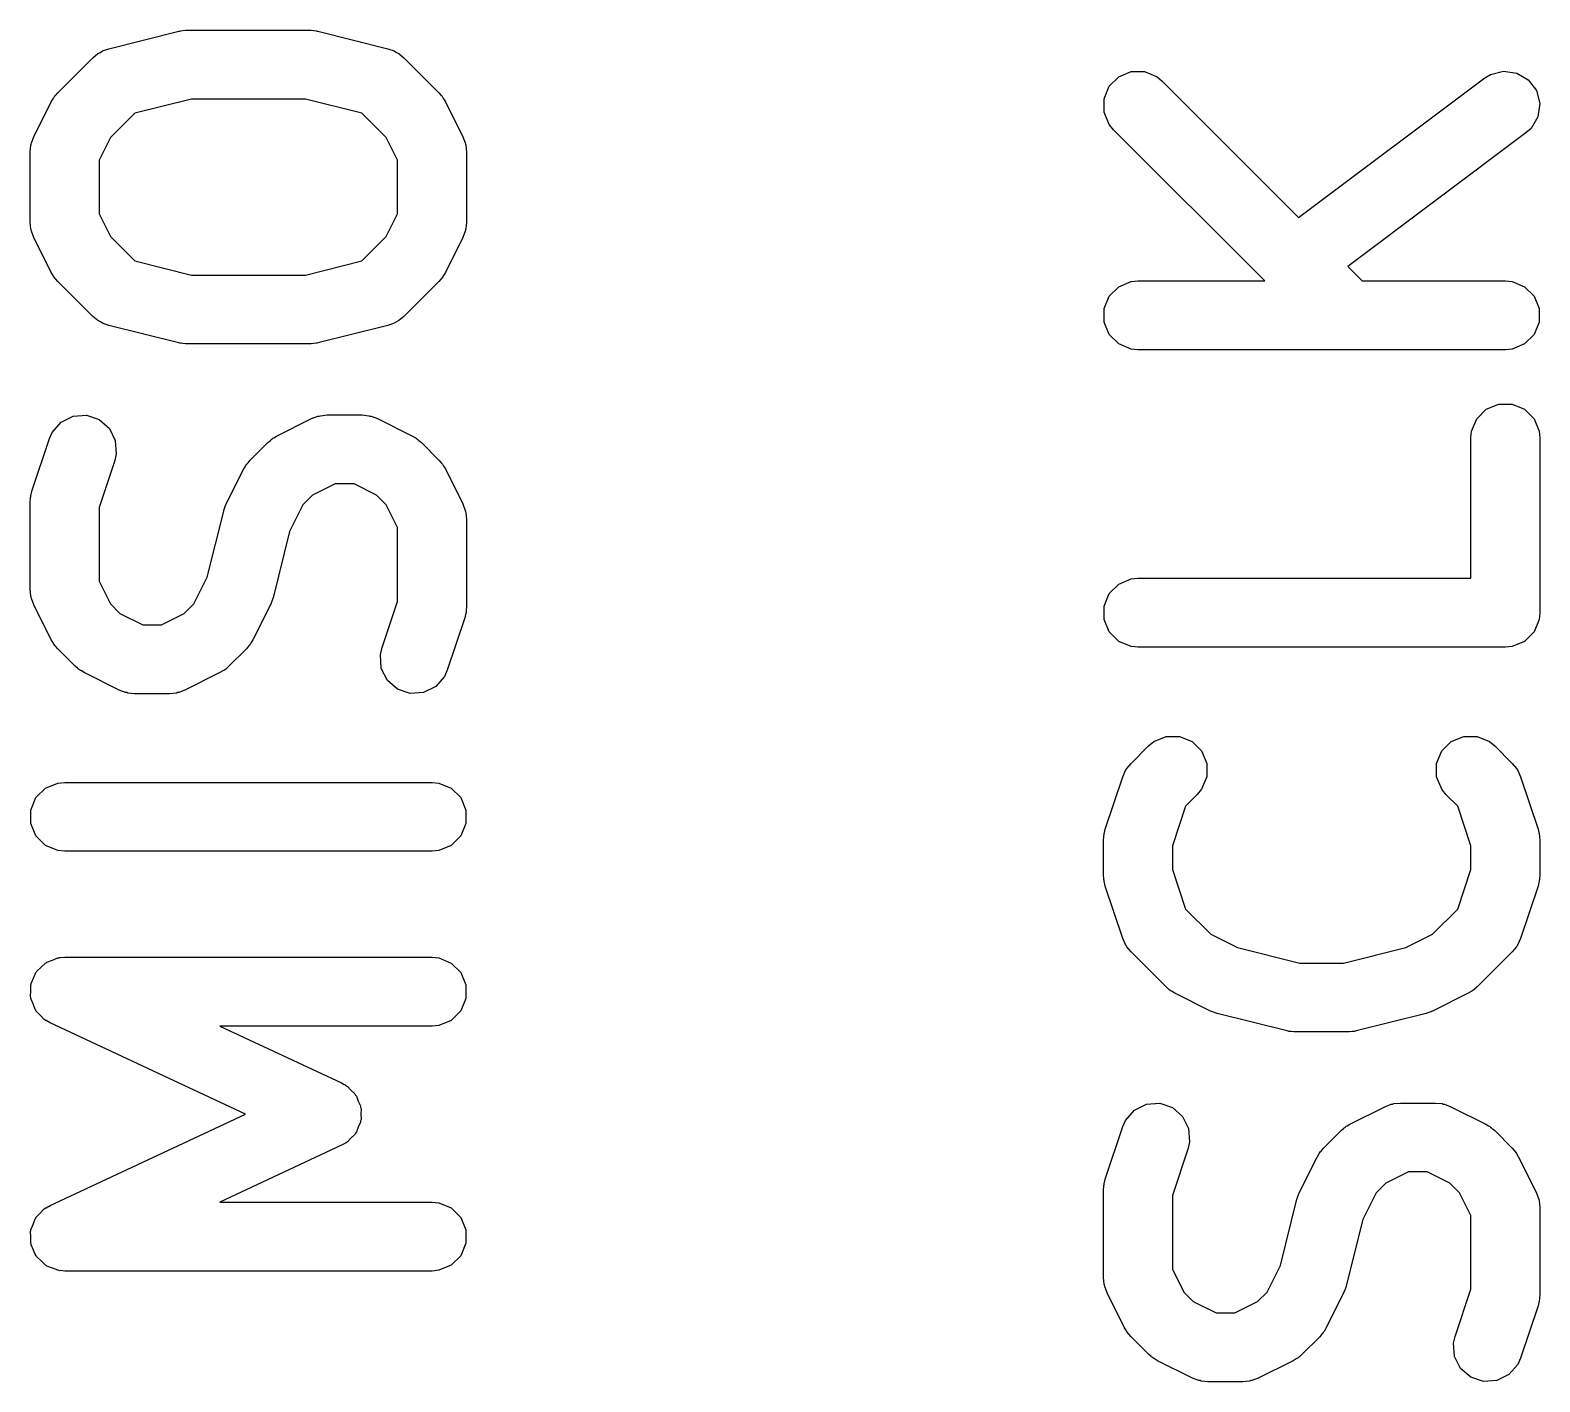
# Model space of a CAD drawing. Header units: inches. Extents: x 0.39 to 2.81, y 0.39 to 2.19.
# Drawn here: x 1.6859 to 1.8153, y 1.8078 to 1.9237 of the extents above; entities that cross this region are included whole.
import ezdxf

# ---------------------------------------------------------------- set-up
doc = ezdxf.new("R2010")
doc.units = ezdxf.units.IN
doc.header["$MEASUREMENT"] = 0
doc.layers.add('BLACK', color=250, linetype='CONTINUOUS')

msp = doc.modelspace()

# ---------------------------------------------------------------- linework, layer by layer
at = {"layer": 'BLACK', "linetype": 'CONTINUOUS'}
for p, q in [((1.69267, 1.92209), (1.69867, 1.92359)), ((1.69867, 1.92359), (1.69877, 1.92361)), ((1.69877, 1.92361), (1.69881, 1.92363)), ((1.69881, 1.92363), (1.69902, 1.92365)), ((1.69902, 1.92365), (1.69924, 1.92368)), ((1.69924, 1.92368), (1.69928, 1.92367)), ((1.69928, 1.92367), (1.69938, 1.92368)), ((1.69938, 1.92368), (1.70988, 1.92368)), ((1.70988, 1.92368), (1.70998, 1.92367)), ((1.70998, 1.92367), (1.71003, 1.92368)), ((1.71003, 1.92368), (1.71024, 1.92365)), ((1.71024, 1.92365), (1.71046, 1.92363)), ((1.71046, 1.92363), (1.7105, 1.92361)), ((1.7105, 1.92361), (1.7106, 1.92359)), ((1.7106, 1.92359), (1.7166, 1.92209)), ((1.6913, 1.92132), (1.69174, 1.92169)), ((1.69174, 1.92169), (1.69195, 1.92177)), ((1.69195, 1.92177), (1.69212, 1.9219)), ((1.69212, 1.9219), (1.69267, 1.92209)), ((1.7166, 1.92209), (1.71714, 1.9219)), ((1.71714, 1.9219), (1.71732, 1.92177)), ((1.71732, 1.92177), (1.71752, 1.92169)), ((1.71752, 1.92169), (1.71797, 1.92132)), ((1.6883, 1.91832), (1.6913, 1.92132)), ((1.71797, 1.92132), (1.72097, 1.91832)), ((1.77843, 1.91887), (1.77925, 1.91968)), ((1.77925, 1.91968), (1.78031, 1.92013)), ((1.78031, 1.92013), (1.78146, 1.92013)), ((1.78146, 1.92013), (1.78253, 1.91968)), ((1.78253, 1.91968), (1.78297, 1.91932)), ((1.78297, 1.91932), (1.79466, 1.90763)), ((1.79466, 1.90763), (1.81061, 1.91959)), ((1.81061, 1.91959), (1.8111, 1.91989)), ((1.8111, 1.91989), (1.81222, 1.92018)), ((1.81222, 1.92018), (1.81336, 1.92001)), ((1.81336, 1.92001), (1.81435, 1.91943)), ((1.81435, 1.91943), (1.81504, 1.91851)), ((1.68774, 1.91755), (1.6879, 1.9178)), ((1.6879, 1.9178), (1.68793, 1.91787)), ((1.68793, 1.91787), (1.688, 1.91795)), ((1.688, 1.91795), (1.68805, 1.91804)), ((1.68805, 1.91804), (1.68811, 1.91809)), ((1.68811, 1.91809), (1.6883, 1.91832)), ((1.69975, 1.91778), (1.69489, 1.91656)), ((1.70952, 1.91778), (1.69975, 1.91778)), ((1.71437, 1.91656), (1.70952, 1.91778)), ((1.72097, 1.91832), (1.72116, 1.91809)), ((1.72116, 1.91809), (1.72121, 1.91804)), ((1.72121, 1.91804), (1.72127, 1.91795)), ((1.72127, 1.91795), (1.72134, 1.91787)), ((1.72134, 1.91787), (1.72137, 1.9178)), ((1.72137, 1.9178), (1.72152, 1.91755)), ((1.77799, 1.91781), (1.77843, 1.91887)), ((1.77799, 1.91665), (1.77799, 1.91781)), ((1.81504, 1.91851), (1.81533, 1.91739)), ((1.68624, 1.91455), (1.68774, 1.91755)), ((1.69489, 1.91656), (1.69281, 1.91448)), ((1.71646, 1.91448), (1.71437, 1.91656)), ((1.72152, 1.91755), (1.72302, 1.91455)), ((1.77843, 1.91559), (1.77799, 1.91665)), ((1.81533, 1.91739), (1.81517, 1.91625)), ((1.7788, 1.91514), (1.77843, 1.91559)), ((1.81458, 1.91526), (1.81415, 1.91487)), ((1.81517, 1.91625), (1.81458, 1.91526)), ((1.68599, 1.91381), (1.68603, 1.91391)), ((1.68603, 1.91391), (1.68604, 1.91401)), ((1.68604, 1.91401), (1.68624, 1.91455)), ((1.69281, 1.91448), (1.69184, 1.91253)), ((1.71743, 1.91253), (1.71646, 1.91448)), ((1.72302, 1.91455), (1.72323, 1.91401)), ((1.72323, 1.91401), (1.72324, 1.91391)), ((1.72324, 1.91391), (1.72328, 1.91381)), ((1.79175, 1.90218), (1.7788, 1.91514)), ((1.81415, 1.91487), (1.79888, 1.90341)), ((1.68593, 1.91323), (1.68599, 1.91381)), ((1.68593, 1.90723), (1.68593, 1.91323)), ((1.72328, 1.91381), (1.72333, 1.91323)), ((1.72333, 1.91323), (1.72333, 1.90723)), ((1.69184, 1.91253), (1.69184, 1.90793)), ((1.71743, 1.90793), (1.71743, 1.91253)), ((1.69184, 1.90793), (1.69281, 1.90598)), ((1.71646, 1.90598), (1.71743, 1.90793)), ((1.68599, 1.90666), (1.68593, 1.90723)), ((1.68603, 1.90656), (1.68599, 1.90666)), ((1.68604, 1.90645), (1.68603, 1.90656)), ((1.68624, 1.90591), (1.68604, 1.90645)), ((1.72323, 1.90645), (1.72302, 1.90591)), ((1.72324, 1.90656), (1.72323, 1.90645)), ((1.72328, 1.90666), (1.72324, 1.90656)), ((1.72333, 1.90723), (1.72328, 1.90666)), ((1.68774, 1.90291), (1.68624, 1.90591)), ((1.69281, 1.90598), (1.69489, 1.9039)), ((1.71437, 1.9039), (1.71646, 1.90598)), ((1.72302, 1.90591), (1.72152, 1.90291)), ((1.69489, 1.9039), (1.69975, 1.90269)), ((1.70952, 1.90269), (1.71437, 1.9039)), ((1.6879, 1.90266), (1.68774, 1.90291)), ((1.68793, 1.90259), (1.6879, 1.90266)), ((1.688, 1.90251), (1.68793, 1.90259)), ((1.68805, 1.90242), (1.688, 1.90251)), ((1.68811, 1.90237), (1.68805, 1.90242)), ((1.6883, 1.90214), (1.68811, 1.90237)), ((1.69975, 1.90269), (1.70952, 1.90269)), ((1.72116, 1.90237), (1.72097, 1.90214)), ((1.72121, 1.90242), (1.72116, 1.90237)), ((1.72127, 1.90251), (1.72121, 1.90242)), ((1.72134, 1.90259), (1.72127, 1.90251)), ((1.72137, 1.90266), (1.72134, 1.90259)), ((1.72152, 1.90291), (1.72137, 1.90266)), ((1.79888, 1.90341), (1.80011, 1.90218)), ((1.6913, 1.89914), (1.6883, 1.90214)), ((1.72097, 1.90214), (1.71797, 1.89914)), ((1.77843, 1.90087), (1.77925, 1.90169)), ((1.77925, 1.90169), (1.78031, 1.90213)), ((1.78031, 1.90213), (1.78089, 1.90218)), ((1.78089, 1.90218), (1.79175, 1.90218)), ((1.80011, 1.90218), (1.81238, 1.90218)), ((1.81238, 1.90218), (1.81296, 1.90213)), ((1.81296, 1.90213), (1.81402, 1.90169)), ((1.81402, 1.90169), (1.81484, 1.90087)), ((1.77799, 1.89981), (1.77843, 1.90087)), ((1.77799, 1.89866), (1.77799, 1.89981)), ((1.81484, 1.90087), (1.81528, 1.89981)), ((1.81528, 1.89981), (1.81528, 1.89866)), ((1.69174, 1.89878), (1.6913, 1.89914)), ((1.69195, 1.89869), (1.69174, 1.89878)), ((1.69212, 1.89856), (1.69195, 1.89869)), ((1.69267, 1.89837), (1.69212, 1.89856)), ((1.69867, 1.89687), (1.69267, 1.89837)), ((1.7166, 1.89837), (1.7106, 1.89687)), ((1.71714, 1.89856), (1.7166, 1.89837)), ((1.71732, 1.89869), (1.71714, 1.89856)), ((1.71752, 1.89878), (1.71732, 1.89869)), ((1.71797, 1.89914), (1.71752, 1.89878)), ((1.77843, 1.89759), (1.77799, 1.89866)), ((1.81528, 1.89866), (1.81484, 1.89759)), ((1.77925, 1.89678), (1.77843, 1.89759)), ((1.81484, 1.89759), (1.81402, 1.89678)), ((1.69877, 1.89685), (1.69867, 1.89687)), ((1.69881, 1.89684), (1.69877, 1.89685)), ((1.69903, 1.89682), (1.69881, 1.89684)), ((1.69924, 1.89678), (1.69903, 1.89682)), ((1.69928, 1.89679), (1.69924, 1.89678)), ((1.69938, 1.89678), (1.69928, 1.89679)), ((1.70988, 1.89678), (1.69938, 1.89678)), ((1.70998, 1.89679), (1.70988, 1.89678)), ((1.71003, 1.89678), (1.70998, 1.89679)), ((1.71024, 1.89682), (1.71003, 1.89678)), ((1.71046, 1.89684), (1.71024, 1.89682)), ((1.7105, 1.89685), (1.71046, 1.89684)), ((1.7106, 1.89687), (1.7105, 1.89685)), ((1.78031, 1.89634), (1.77925, 1.89678)), ((1.78089, 1.89628), (1.78031, 1.89634)), ((1.81238, 1.89628), (1.78089, 1.89628)), ((1.81296, 1.89634), (1.81238, 1.89628)), ((1.81402, 1.89678), (1.81296, 1.89634)), ((1.68858, 1.89007), (1.68961, 1.89058)), ((1.68961, 1.89058), (1.69075, 1.89066)), ((1.69075, 1.89066), (1.69185, 1.8903)), ((1.71006, 1.89038), (1.7106, 1.89058)), ((1.7106, 1.89058), (1.71071, 1.89059)), ((1.71071, 1.89059), (1.71081, 1.89063)), ((1.71081, 1.89063), (1.71138, 1.89069)), ((1.71138, 1.89069), (1.71438, 1.89069)), ((1.71438, 1.89069), (1.71496, 1.89063)), ((1.71496, 1.89063), (1.71506, 1.89059)), ((1.71506, 1.89059), (1.71516, 1.89058)), ((1.71516, 1.89058), (1.7157, 1.89038)), ((1.80993, 1.89037), (1.81074, 1.89119)), ((1.81074, 1.89119), (1.81181, 1.89163)), ((1.81181, 1.89163), (1.81296, 1.89163)), ((1.81296, 1.89163), (1.81402, 1.89119)), ((1.81402, 1.89119), (1.81484, 1.89037)), ((1.68782, 1.8892), (1.68858, 1.89007)), ((1.69185, 1.8903), (1.69272, 1.88954)), ((1.69272, 1.88954), (1.69323, 1.88851)), ((1.70706, 1.88888), (1.71006, 1.89038)), ((1.7157, 1.89038), (1.7187, 1.88888)), ((1.80943, 1.88873), (1.80949, 1.88931)), ((1.80949, 1.88931), (1.80993, 1.89037)), ((1.81484, 1.89037), (1.81528, 1.88931)), ((1.81528, 1.88931), (1.81533, 1.88873)), ((1.68608, 1.88417), (1.68758, 1.88867)), ((1.68758, 1.88867), (1.68782, 1.8892)), ((1.69323, 1.88851), (1.69331, 1.88736)), ((1.7048, 1.88682), (1.7063, 1.88832)), ((1.7063, 1.88832), (1.70652, 1.88851)), ((1.70652, 1.88851), (1.70657, 1.88857)), ((1.70657, 1.88857), (1.70666, 1.88862)), ((1.70666, 1.88862), (1.70674, 1.88869)), ((1.70674, 1.88869), (1.70681, 1.88872)), ((1.70681, 1.88872), (1.70706, 1.88888)), ((1.7187, 1.88888), (1.71895, 1.88872)), ((1.71895, 1.88872), (1.71902, 1.88869)), ((1.71902, 1.88869), (1.7191, 1.88862)), ((1.7191, 1.88862), (1.71919, 1.88857)), ((1.71919, 1.88857), (1.71924, 1.88851)), ((1.71924, 1.88851), (1.71947, 1.88832)), ((1.71947, 1.88832), (1.72097, 1.88682)), ((1.80943, 1.87669), (1.80943, 1.88873)), ((1.81533, 1.88873), (1.81533, 1.87373)), ((1.69319, 1.8868), (1.69184, 1.88276)), ((1.69331, 1.88736), (1.69319, 1.8868)), ((1.70461, 1.8866), (1.7048, 1.88682)), ((1.72097, 1.88682), (1.72116, 1.8866)), ((1.70274, 1.88306), (1.70424, 1.88606)), ((1.70424, 1.88606), (1.7044, 1.8863)), ((1.7044, 1.8863), (1.70443, 1.88637)), ((1.70443, 1.88637), (1.70449, 1.88646)), ((1.70449, 1.88646), (1.70455, 1.88654)), ((1.70455, 1.88654), (1.70461, 1.8866)), ((1.72116, 1.8866), (1.72121, 1.88654)), ((1.72121, 1.88654), (1.72127, 1.88646)), ((1.72127, 1.88646), (1.72134, 1.88637)), ((1.72134, 1.88637), (1.72137, 1.8863)), ((1.72137, 1.8863), (1.72152, 1.88606)), ((1.72152, 1.88606), (1.72302, 1.88306)), ((1.68602, 1.88388), (1.68608, 1.88417)), ((1.71208, 1.88478), (1.71013, 1.88381)), ((1.71369, 1.88478), (1.71208, 1.88478)), ((1.71563, 1.88381), (1.71369, 1.88478)), ((1.68593, 1.88323), (1.68596, 1.88353)), ((1.68593, 1.87574), (1.68593, 1.88323)), ((1.68596, 1.8836), (1.68598, 1.88371)), ((1.68596, 1.88353), (1.68596, 1.8836)), ((1.68598, 1.88371), (1.68599, 1.88381)), ((1.68599, 1.88381), (1.68602, 1.88388)), ((1.70263, 1.88275), (1.70271, 1.883)), ((1.70271, 1.883), (1.70273, 1.88301)), ((1.70273, 1.88301), (1.70274, 1.88306)), ((1.70931, 1.88299), (1.70817, 1.8807)), ((1.71013, 1.88381), (1.70931, 1.88299)), ((1.71646, 1.88299), (1.71563, 1.88381)), ((1.71743, 1.88104), (1.71646, 1.88299)), ((1.72302, 1.88306), (1.72323, 1.88251)), ((1.69184, 1.88276), (1.69184, 1.87643)), ((1.7011, 1.87677), (1.70252, 1.88245)), ((1.70252, 1.88245), (1.70253, 1.88249)), ((1.70253, 1.88249), (1.70254, 1.88251)), ((1.70254, 1.88251), (1.70263, 1.88275)), ((1.72323, 1.88251), (1.72324, 1.88241)), ((1.72324, 1.88241), (1.72328, 1.88231)), ((1.72328, 1.88231), (1.72333, 1.88173)), ((1.72333, 1.88173), (1.72333, 1.87424)), ((1.70817, 1.8807), (1.70675, 1.87502)), ((1.71743, 1.87471), (1.71743, 1.88104)), ((1.69184, 1.87643), (1.69281, 1.87449)), ((1.69996, 1.87449), (1.7011, 1.87677)), ((1.77925, 1.87619), (1.78031, 1.87663)), ((1.78031, 1.87663), (1.78089, 1.87669)), ((1.78089, 1.87669), (1.80943, 1.87669)), ((1.68599, 1.87516), (1.68593, 1.87574)), ((1.68603, 1.87506), (1.68599, 1.87516)), ((1.68604, 1.87496), (1.68603, 1.87506)), ((1.77799, 1.87431), (1.77843, 1.87538)), ((1.77843, 1.87538), (1.77925, 1.87619)), ((1.68624, 1.87442), (1.68604, 1.87496)), ((1.68774, 1.87142), (1.68624, 1.87442)), ((1.69281, 1.87449), (1.69363, 1.87366)), ((1.69914, 1.87366), (1.69996, 1.87449)), ((1.70652, 1.87442), (1.70502, 1.87142)), ((1.70654, 1.87446), (1.70652, 1.87442)), ((1.70655, 1.87447), (1.70654, 1.87446)), ((1.70664, 1.87472), (1.70655, 1.87447)), ((1.70673, 1.87496), (1.70664, 1.87472)), ((1.70675, 1.87502), (1.70673, 1.87498)), ((1.70673, 1.87498), (1.70673, 1.87496)), ((1.71608, 1.87067), (1.71743, 1.87471)), ((1.72329, 1.87376), (1.72328, 1.87366)), ((1.72331, 1.87387), (1.72329, 1.87376)), ((1.72333, 1.87424), (1.72331, 1.87394)), ((1.72331, 1.87394), (1.72331, 1.87387)), ((1.77799, 1.87316), (1.77799, 1.87431)), ((1.81533, 1.87373), (1.81528, 1.87316)), ((1.69363, 1.87366), (1.69558, 1.87269)), ((1.69558, 1.87269), (1.69719, 1.87269)), ((1.69719, 1.87269), (1.69914, 1.87366)), ((1.72318, 1.8733), (1.72168, 1.8688)), ((1.72325, 1.87359), (1.72318, 1.8733)), ((1.72328, 1.87366), (1.72325, 1.87359)), ((1.77843, 1.87209), (1.77799, 1.87316)), ((1.81528, 1.87316), (1.81484, 1.87209)), ((1.6879, 1.87117), (1.68774, 1.87142)), ((1.68793, 1.8711), (1.6879, 1.87117)), ((1.70487, 1.87117), (1.70484, 1.8711)), ((1.70502, 1.87142), (1.70487, 1.87117)), ((1.77925, 1.87128), (1.77843, 1.87209)), ((1.78031, 1.87084), (1.77925, 1.87128)), ((1.81402, 1.87128), (1.81296, 1.87084)), ((1.81484, 1.87209), (1.81402, 1.87128)), ((1.688, 1.87101), (1.68793, 1.8711)), ((1.68805, 1.87093), (1.688, 1.87101)), ((1.68811, 1.87087), (1.68805, 1.87093)), ((1.6883, 1.87065), (1.68811, 1.87087)), ((1.6898, 1.86915), (1.6883, 1.87065)), ((1.70447, 1.87065), (1.70297, 1.86915)), ((1.70466, 1.87087), (1.70447, 1.87065)), ((1.70472, 1.87093), (1.70466, 1.87087)), ((1.70477, 1.87101), (1.70472, 1.87093)), ((1.70484, 1.8711), (1.70477, 1.87101)), ((1.71595, 1.87011), (1.71608, 1.87067)), ((1.71603, 1.86896), (1.71595, 1.87011)), ((1.78089, 1.87078), (1.78031, 1.87084)), ((1.81238, 1.87078), (1.78089, 1.87078)), ((1.81296, 1.87084), (1.81238, 1.87078)), ((1.69002, 1.86896), (1.6898, 1.86915)), ((1.69007, 1.8689), (1.69002, 1.86896)), ((1.69016, 1.86885), (1.69007, 1.8689)), ((1.69024, 1.86878), (1.69016, 1.86885)), ((1.69032, 1.86875), (1.69024, 1.86878)), ((1.69056, 1.8686), (1.69032, 1.86875)), ((1.69356, 1.8671), (1.69056, 1.8686)), ((1.7022, 1.8686), (1.6992, 1.8671)), ((1.70245, 1.86875), (1.7022, 1.8686)), ((1.70252, 1.86878), (1.70245, 1.86875)), ((1.70261, 1.86885), (1.70252, 1.86878)), ((1.70269, 1.8689), (1.70261, 1.86885)), ((1.70275, 1.86896), (1.70269, 1.8689)), ((1.70297, 1.86915), (1.70275, 1.86896)), ((1.71655, 1.86793), (1.71603, 1.86896)), ((1.72168, 1.8688), (1.72145, 1.86827)), ((1.71742, 1.86717), (1.71655, 1.86793)), ((1.72069, 1.8674), (1.71966, 1.86689)), ((1.72145, 1.86827), (1.72069, 1.8674)), ((1.6941, 1.86689), (1.69356, 1.8671)), ((1.69421, 1.86688), (1.6941, 1.86689)), ((1.69431, 1.86684), (1.69421, 1.86688)), ((1.69488, 1.86678), (1.69431, 1.86684)), ((1.69788, 1.86678), (1.69488, 1.86678)), ((1.69846, 1.86684), (1.69788, 1.86678)), ((1.69856, 1.86688), (1.69846, 1.86684)), ((1.69866, 1.86689), (1.69856, 1.86688)), ((1.6992, 1.8671), (1.69866, 1.86689)), ((1.71851, 1.86681), (1.71742, 1.86717)), ((1.71966, 1.86689), (1.71851, 1.86681)), ((1.7803, 1.86082), (1.7818, 1.86232)), ((1.7818, 1.86232), (1.78224, 1.86269)), ((1.78224, 1.86269), (1.78331, 1.86313)), ((1.78331, 1.86313), (1.78446, 1.86313)), ((1.78446, 1.86313), (1.78553, 1.86269)), ((1.78553, 1.86269), (1.78634, 1.86188)), ((1.80693, 1.86188), (1.80774, 1.86269)), ((1.80774, 1.86269), (1.80881, 1.86313)), ((1.80881, 1.86313), (1.80996, 1.86313)), ((1.80996, 1.86313), (1.81102, 1.86269)), ((1.81102, 1.86269), (1.81147, 1.86232)), ((1.81147, 1.86232), (1.81297, 1.86082)), ((1.77993, 1.86038), (1.7803, 1.86082)), ((1.78634, 1.86188), (1.78678, 1.86081)), ((1.78678, 1.86081), (1.78678, 1.85966)), ((1.80649, 1.86081), (1.80693, 1.86188)), ((1.80649, 1.85966), (1.80649, 1.86081)), ((1.81297, 1.86082), (1.81334, 1.86038)), ((1.77808, 1.85517), (1.77958, 1.85967)), ((1.77958, 1.85967), (1.77982, 1.8602)), ((1.77982, 1.8602), (1.77989, 1.86028)), ((1.77989, 1.86028), (1.77993, 1.86038)), ((1.78678, 1.85966), (1.78634, 1.8586)), ((1.80693, 1.8586), (1.80649, 1.85966)), ((1.81334, 1.86038), (1.81338, 1.86028)), ((1.81338, 1.86028), (1.81345, 1.8602)), ((1.81345, 1.8602), (1.81368, 1.85967)), ((1.81368, 1.85967), (1.81518, 1.85517)), ((1.68643, 1.85788), (1.68725, 1.85869)), ((1.68725, 1.85869), (1.68831, 1.85913)), ((1.68831, 1.85913), (1.68889, 1.85919)), ((1.68889, 1.85919), (1.72038, 1.85919)), ((1.72038, 1.85919), (1.72096, 1.85913)), ((1.72096, 1.85913), (1.72202, 1.85869)), ((1.72202, 1.85869), (1.72284, 1.85788)), ((1.78634, 1.8586), (1.78597, 1.85815)), ((1.80729, 1.85815), (1.80693, 1.8586)), ((1.68599, 1.85681), (1.68643, 1.85788)), ((1.72284, 1.85788), (1.72328, 1.85681)), ((1.78497, 1.85714), (1.78384, 1.85376)), ((1.78597, 1.85815), (1.78497, 1.85714)), ((1.8083, 1.85714), (1.80729, 1.85815)), ((1.80943, 1.85376), (1.8083, 1.85714)), ((1.68599, 1.85566), (1.68599, 1.85681)), ((1.68643, 1.8546), (1.68599, 1.85566)), ((1.72328, 1.85566), (1.72284, 1.8546)), ((1.72328, 1.85681), (1.72328, 1.85566)), ((1.68725, 1.85378), (1.68643, 1.8546)), ((1.72284, 1.8546), (1.72202, 1.85378)), ((1.77793, 1.85424), (1.77796, 1.85453)), ((1.77796, 1.85461), (1.77798, 1.85471)), ((1.77796, 1.85453), (1.77796, 1.85461)), ((1.77798, 1.85471), (1.77799, 1.85481)), ((1.77799, 1.85481), (1.77802, 1.85489)), ((1.77802, 1.85489), (1.77808, 1.85517)), ((1.81518, 1.85517), (1.81525, 1.85489)), ((1.81525, 1.85489), (1.81528, 1.85481)), ((1.81528, 1.85481), (1.81529, 1.85471)), ((1.81529, 1.85471), (1.81531, 1.85461)), ((1.81531, 1.85461), (1.81531, 1.85453)), ((1.81531, 1.85453), (1.81533, 1.85424)), ((1.68831, 1.85334), (1.68725, 1.85378)), ((1.68889, 1.85329), (1.68831, 1.85334)), ((1.72038, 1.85329), (1.68889, 1.85329)), ((1.72096, 1.85334), (1.72038, 1.85329)), ((1.72202, 1.85378), (1.72096, 1.85334)), ((1.77793, 1.85124), (1.77793, 1.85424)), ((1.78384, 1.85376), (1.78384, 1.85172)), ((1.80943, 1.85172), (1.80943, 1.85376)), ((1.81533, 1.85424), (1.81533, 1.85124)), ((1.77796, 1.85095), (1.77793, 1.85124)), ((1.77796, 1.85087), (1.77796, 1.85095)), ((1.77798, 1.85077), (1.77796, 1.85087)), ((1.77799, 1.85066), (1.77798, 1.85077)), ((1.77802, 1.85059), (1.77799, 1.85066)), ((1.77808, 1.8503), (1.77802, 1.85059)), ((1.78384, 1.85172), (1.78497, 1.84833)), ((1.8083, 1.84833), (1.80943, 1.85172)), ((1.81525, 1.85059), (1.81518, 1.8503)), ((1.81528, 1.85066), (1.81525, 1.85059)), ((1.81529, 1.85077), (1.81528, 1.85066)), ((1.81531, 1.85087), (1.81529, 1.85077)), ((1.81533, 1.85124), (1.81531, 1.85095)), ((1.81531, 1.85095), (1.81531, 1.85087)), ((1.77958, 1.8458), (1.77808, 1.8503)), ((1.81518, 1.8503), (1.81368, 1.8458)), ((1.78497, 1.84833), (1.78713, 1.84617)), ((1.80613, 1.84617), (1.8083, 1.84833)), ((1.77982, 1.84528), (1.77958, 1.8458)), ((1.77989, 1.8452), (1.77982, 1.84528)), ((1.78713, 1.84617), (1.78942, 1.84502)), ((1.80385, 1.84502), (1.80613, 1.84617)), ((1.81345, 1.84528), (1.81338, 1.8452)), ((1.81368, 1.8458), (1.81345, 1.84528)), ((1.68784, 1.84394), (1.68831, 1.84414)), ((1.68831, 1.84414), (1.6884, 1.84414)), ((1.6884, 1.84414), (1.68844, 1.84416)), ((1.68844, 1.84416), (1.68851, 1.84416)), ((1.68851, 1.84416), (1.68889, 1.84419)), ((1.68889, 1.84419), (1.72038, 1.84419)), ((1.72038, 1.84419), (1.72096, 1.84414)), ((1.72096, 1.84414), (1.72202, 1.8437)), ((1.77993, 1.8451), (1.77989, 1.8452)), ((1.7803, 1.84465), (1.77993, 1.8451)), ((1.7833, 1.84165), (1.7803, 1.84465)), ((1.78942, 1.84502), (1.79475, 1.84369)), ((1.79852, 1.84369), (1.80385, 1.84502)), ((1.81297, 1.84465), (1.80997, 1.84165)), ((1.81334, 1.8451), (1.81297, 1.84465)), ((1.81338, 1.8452), (1.81334, 1.8451)), ((1.68623, 1.84241), (1.68643, 1.84288)), ((1.68643, 1.84288), (1.68648, 1.84293)), ((1.68648, 1.84293), (1.6865, 1.84299)), ((1.6865, 1.84299), (1.68688, 1.84333)), ((1.68688, 1.84333), (1.68725, 1.8437)), ((1.68725, 1.8437), (1.68731, 1.84372)), ((1.68731, 1.84372), (1.68735, 1.84376)), ((1.68735, 1.84376), (1.68784, 1.84394)), ((1.72202, 1.8437), (1.72284, 1.84288)), ((1.72284, 1.84288), (1.72328, 1.84182)), ((1.79475, 1.84369), (1.79852, 1.84369)), ((1.68599, 1.84182), (1.68601, 1.84188)), ((1.68599, 1.8413), (1.68599, 1.84182)), ((1.68601, 1.84188), (1.68602, 1.84194)), ((1.68602, 1.84194), (1.68623, 1.84241)), ((1.72328, 1.84182), (1.72328, 1.84066)), ((1.78352, 1.84146), (1.7833, 1.84165)), ((1.78357, 1.84141), (1.78352, 1.84146)), ((1.78366, 1.84135), (1.78357, 1.84141)), ((1.80969, 1.84141), (1.8096, 1.84135)), ((1.80974, 1.84146), (1.80969, 1.84141)), ((1.80997, 1.84165), (1.80974, 1.84146)), ((1.68597, 1.84079), (1.68599, 1.8413)), ((1.68599, 1.84073), (1.68597, 1.84079)), ((1.68599, 1.84066), (1.68599, 1.84073)), ((1.68619, 1.84019), (1.68599, 1.84066)), ((1.68636, 1.83971), (1.68619, 1.84019)), ((1.72328, 1.84066), (1.72284, 1.8396)), ((1.78374, 1.84128), (1.78366, 1.84135)), ((1.78382, 1.84125), (1.78374, 1.84128)), ((1.78406, 1.8411), (1.78382, 1.84125)), ((1.78706, 1.8396), (1.78406, 1.8411)), ((1.8092, 1.8411), (1.8062, 1.8396)), ((1.80945, 1.84125), (1.8092, 1.8411)), ((1.80952, 1.84128), (1.80945, 1.84125)), ((1.8096, 1.84135), (1.80952, 1.84128)), ((1.68641, 1.83966), (1.68636, 1.83971)), ((1.68643, 1.8396), (1.68641, 1.83966)), ((1.68679, 1.83924), (1.68643, 1.8396)), ((1.68714, 1.83886), (1.68679, 1.83924)), ((1.68722, 1.83881), (1.68714, 1.83886)), ((1.68725, 1.83878), (1.68722, 1.83881)), ((1.72284, 1.8396), (1.72202, 1.83878)), ((1.78711, 1.83958), (1.78706, 1.8396)), ((1.78712, 1.83957), (1.78711, 1.83958)), ((1.78737, 1.83948), (1.78712, 1.83957)), ((1.7876, 1.83939), (1.78737, 1.83948)), ((1.78763, 1.83939), (1.7876, 1.83939)), ((1.78767, 1.83937), (1.78763, 1.83939)), ((1.79367, 1.83787), (1.78767, 1.83937)), ((1.8056, 1.83937), (1.7996, 1.83787)), ((1.80564, 1.83939), (1.8056, 1.83937)), ((1.80566, 1.83939), (1.80564, 1.83939)), ((1.8059, 1.83948), (1.80566, 1.83939)), ((1.80614, 1.83957), (1.8059, 1.83948)), ((1.80616, 1.83958), (1.80614, 1.83957)), ((1.8062, 1.8396), (1.80616, 1.83958)), ((1.68731, 1.83876), (1.68725, 1.83878)), ((1.68764, 1.83856), (1.68731, 1.83876)), ((1.7044, 1.83074), (1.68764, 1.83856)), ((1.72038, 1.83829), (1.7022, 1.83829)), ((1.7022, 1.83829), (1.71263, 1.83342)), ((1.72096, 1.83834), (1.72038, 1.83829)), ((1.72202, 1.83878), (1.72096, 1.83834)), ((1.79377, 1.83786), (1.79367, 1.83787)), ((1.79381, 1.83784), (1.79377, 1.83786)), ((1.79402, 1.83782), (1.79381, 1.83784)), ((1.79424, 1.83779), (1.79402, 1.83782)), ((1.79428, 1.8378), (1.79424, 1.83779)), ((1.79438, 1.83779), (1.79428, 1.8378)), ((1.79888, 1.83779), (1.79438, 1.83779)), ((1.79898, 1.8378), (1.79888, 1.83779)), ((1.79903, 1.83779), (1.79898, 1.8378)), ((1.79924, 1.83782), (1.79903, 1.83779)), ((1.79946, 1.83784), (1.79924, 1.83782)), ((1.7995, 1.83786), (1.79946, 1.83784)), ((1.7996, 1.83787), (1.7995, 1.83786)), ((1.71263, 1.83342), (1.71284, 1.83329)), ((1.71284, 1.83329), (1.71291, 1.83327)), ((1.71291, 1.83327), (1.71296, 1.83322)), ((1.71296, 1.83322), (1.71313, 1.83312)), ((1.71313, 1.83312), (1.71343, 1.83279)), ((1.71343, 1.83279), (1.71376, 1.83249)), ((1.71376, 1.83249), (1.71382, 1.83237)), ((1.71382, 1.83237), (1.71391, 1.83227)), ((1.71391, 1.83227), (1.71406, 1.83185)), ((1.71406, 1.83185), (1.71425, 1.83144)), ((1.71425, 1.83144), (1.71426, 1.83131)), ((1.71426, 1.83131), (1.7143, 1.83119)), ((1.7143, 1.83119), (1.71428, 1.83074)), ((1.77982, 1.8302), (1.78058, 1.83107)), ((1.78058, 1.83107), (1.78161, 1.83159)), ((1.78161, 1.83159), (1.78275, 1.83167)), ((1.78275, 1.83167), (1.78385, 1.83131)), ((1.78385, 1.83131), (1.78472, 1.83055)), ((1.79906, 1.82988), (1.80206, 1.83138)), ((1.80206, 1.83138), (1.8026, 1.83159)), ((1.8026, 1.83159), (1.80271, 1.8316)), ((1.80271, 1.8316), (1.80281, 1.83164)), ((1.80281, 1.83164), (1.80338, 1.83169)), ((1.80338, 1.83169), (1.80638, 1.83169)), ((1.80638, 1.83169), (1.80696, 1.83164)), ((1.80696, 1.83164), (1.80706, 1.8316)), ((1.80706, 1.8316), (1.80716, 1.83159)), ((1.80716, 1.83159), (1.8077, 1.83138)), ((1.8077, 1.83138), (1.8107, 1.82988)), ((1.68764, 1.82292), (1.7044, 1.83074)), ((1.71425, 1.83004), (1.71406, 1.82963)), ((1.71426, 1.83017), (1.71425, 1.83004)), ((1.7143, 1.83029), (1.71426, 1.83017)), ((1.71428, 1.83074), (1.7143, 1.83029)), ((1.77958, 1.82967), (1.77982, 1.8302)), ((1.78472, 1.83055), (1.78523, 1.82952)), ((1.79881, 1.82973), (1.79906, 1.82988)), ((1.8107, 1.82988), (1.81095, 1.82973)), ((1.71343, 1.82869), (1.71313, 1.82836)), ((1.71376, 1.82899), (1.71343, 1.82869)), ((1.71382, 1.82911), (1.71376, 1.82899)), ((1.71391, 1.82921), (1.71382, 1.82911)), ((1.71406, 1.82963), (1.71391, 1.82921)), ((1.77808, 1.82517), (1.77958, 1.82967)), ((1.78523, 1.82952), (1.78531, 1.82837)), ((1.7968, 1.82783), (1.7983, 1.82933)), ((1.7983, 1.82933), (1.79852, 1.82951)), ((1.79852, 1.82951), (1.79857, 1.82957)), ((1.79857, 1.82957), (1.79866, 1.82963)), ((1.79866, 1.82963), (1.79874, 1.8297)), ((1.79874, 1.8297), (1.79881, 1.82973)), ((1.81095, 1.82973), (1.81102, 1.8297)), ((1.81102, 1.8297), (1.8111, 1.82963)), ((1.8111, 1.82963), (1.81119, 1.82957)), ((1.81119, 1.82957), (1.81124, 1.82951)), ((1.81124, 1.82951), (1.81147, 1.82933)), ((1.81147, 1.82933), (1.81297, 1.82783)), ((1.71263, 1.82807), (1.7022, 1.8232)), ((1.71284, 1.82819), (1.71263, 1.82807)), ((1.71291, 1.82822), (1.71284, 1.82819)), ((1.71296, 1.82826), (1.71291, 1.82822)), ((1.71313, 1.82836), (1.71296, 1.82826)), ((1.78519, 1.82781), (1.78384, 1.82376)), ((1.78531, 1.82837), (1.78519, 1.82781)), ((1.79624, 1.82706), (1.7964, 1.82731)), ((1.7964, 1.82731), (1.79643, 1.82738)), ((1.79643, 1.82738), (1.79649, 1.82746)), ((1.79649, 1.82746), (1.79655, 1.82755)), ((1.79655, 1.82755), (1.79661, 1.8276)), ((1.79661, 1.8276), (1.7968, 1.82783)), ((1.81297, 1.82783), (1.81316, 1.8276)), ((1.81316, 1.8276), (1.81321, 1.82755)), ((1.81321, 1.82755), (1.81327, 1.82746)), ((1.81327, 1.82746), (1.81334, 1.82738)), ((1.81334, 1.82738), (1.81337, 1.82731)), ((1.81337, 1.82731), (1.81352, 1.82706)), ((1.79474, 1.82406), (1.79624, 1.82706)), ((1.81352, 1.82706), (1.81502, 1.82406)), ((1.77796, 1.82461), (1.77798, 1.82471)), ((1.77796, 1.82453), (1.77796, 1.82461)), ((1.77798, 1.82471), (1.77799, 1.82482)), ((1.77799, 1.82482), (1.77802, 1.82489)), ((1.77802, 1.82489), (1.77808, 1.82517)), ((1.80213, 1.82481), (1.80131, 1.82399)), ((1.80408, 1.82579), (1.80213, 1.82481)), ((1.80569, 1.82579), (1.80408, 1.82579)), ((1.80763, 1.82481), (1.80569, 1.82579)), ((1.80846, 1.82399), (1.80763, 1.82481)), ((1.77793, 1.82424), (1.77796, 1.82453)), ((1.77793, 1.81674), (1.77793, 1.82424)), ((1.78384, 1.82376), (1.78384, 1.81744)), ((1.7931, 1.81777), (1.79452, 1.82346)), ((1.79452, 1.82346), (1.79453, 1.8235)), ((1.79453, 1.8235), (1.79454, 1.82352)), ((1.79454, 1.82352), (1.79463, 1.82376)), ((1.79463, 1.82376), (1.79471, 1.824)), ((1.79471, 1.824), (1.79473, 1.82402)), ((1.79473, 1.82402), (1.79474, 1.82406)), ((1.80131, 1.82399), (1.80017, 1.82171)), ((1.80943, 1.82204), (1.80846, 1.82399)), ((1.81502, 1.82406), (1.81523, 1.82352)), ((1.81523, 1.82352), (1.81524, 1.82342)), ((1.81524, 1.82342), (1.81528, 1.82332)), ((1.81528, 1.82332), (1.81533, 1.82274)), ((1.68643, 1.82188), (1.68679, 1.82225)), ((1.68679, 1.82225), (1.68714, 1.82262)), ((1.68714, 1.82262), (1.68722, 1.82267)), ((1.68722, 1.82267), (1.68725, 1.8227)), ((1.68725, 1.8227), (1.68731, 1.82272)), ((1.68731, 1.82272), (1.68764, 1.82292)), ((1.7022, 1.8232), (1.72038, 1.8232)), ((1.72038, 1.8232), (1.72096, 1.82314)), ((1.72096, 1.82314), (1.72202, 1.8227)), ((1.72202, 1.8227), (1.72284, 1.82188)), ((1.80943, 1.81572), (1.80943, 1.82204)), ((1.81533, 1.82274), (1.81533, 1.81524)), ((1.68597, 1.82069), (1.68599, 1.82075)), ((1.68599, 1.82018), (1.68597, 1.82069)), ((1.68599, 1.82082), (1.68619, 1.82129)), ((1.68599, 1.82075), (1.68599, 1.82082)), ((1.68619, 1.82129), (1.68636, 1.82177)), ((1.68636, 1.82177), (1.68641, 1.82182)), ((1.68641, 1.82182), (1.68643, 1.82188)), ((1.72284, 1.82188), (1.72328, 1.82082)), ((1.72328, 1.82082), (1.72328, 1.81967)), ((1.80017, 1.82171), (1.79875, 1.81603)), ((1.68599, 1.81967), (1.68599, 1.82018)), ((1.68601, 1.81961), (1.68599, 1.81967)), ((1.68602, 1.81954), (1.68601, 1.81961)), ((1.68623, 1.81908), (1.68602, 1.81954)), ((1.72328, 1.81967), (1.72284, 1.8186)), ((1.68643, 1.8186), (1.68623, 1.81908)), ((1.68648, 1.81856), (1.68643, 1.8186)), ((1.6865, 1.8185), (1.68648, 1.81856)), ((1.68688, 1.81815), (1.6865, 1.8185)), ((1.68725, 1.81779), (1.68688, 1.81815)), ((1.72284, 1.8186), (1.72202, 1.81779)), ((1.68731, 1.81776), (1.68725, 1.81779)), ((1.68735, 1.81772), (1.68731, 1.81776)), ((1.68784, 1.81754), (1.68735, 1.81772)), ((1.68831, 1.81735), (1.68784, 1.81754)), ((1.6884, 1.81734), (1.68831, 1.81735)), ((1.68844, 1.81732), (1.6884, 1.81734)), ((1.68851, 1.81733), (1.68844, 1.81732)), ((1.68889, 1.81729), (1.68851, 1.81733)), ((1.72038, 1.81729), (1.68889, 1.81729)), ((1.72096, 1.81735), (1.72038, 1.81729)), ((1.72202, 1.81779), (1.72096, 1.81735)), ((1.78384, 1.81744), (1.78481, 1.81549)), ((1.79196, 1.81549), (1.7931, 1.81777)), ((1.77799, 1.81617), (1.77793, 1.81674)), ((1.77803, 1.81607), (1.77799, 1.81617)), ((1.77804, 1.81596), (1.77803, 1.81607)), ((1.77824, 1.81542), (1.77804, 1.81596)), ((1.79864, 1.81572), (1.79855, 1.81548)), ((1.79873, 1.81596), (1.79864, 1.81572)), ((1.79875, 1.81603), (1.79873, 1.81598)), ((1.79873, 1.81598), (1.79873, 1.81596)), ((1.80808, 1.81168), (1.80943, 1.81572)), ((1.77974, 1.81242), (1.77824, 1.81542)), ((1.78481, 1.81549), (1.78563, 1.81467)), ((1.78563, 1.81467), (1.78758, 1.8137)), ((1.78919, 1.8137), (1.79114, 1.81467)), ((1.79114, 1.81467), (1.79196, 1.81549)), ((1.79852, 1.81542), (1.79702, 1.81242)), ((1.79854, 1.81546), (1.79852, 1.81542)), ((1.79855, 1.81548), (1.79854, 1.81546)), ((1.81518, 1.81431), (1.81368, 1.80981)), ((1.81525, 1.81459), (1.81518, 1.81431)), ((1.81528, 1.81467), (1.81525, 1.81459)), ((1.81529, 1.81477), (1.81528, 1.81467)), ((1.81531, 1.81487), (1.81529, 1.81477)), ((1.81533, 1.81524), (1.81531, 1.81495)), ((1.81531, 1.81495), (1.81531, 1.81487)), ((1.78758, 1.8137), (1.78919, 1.8137)), ((1.7799, 1.81217), (1.77974, 1.81242)), ((1.77993, 1.8121), (1.7799, 1.81217)), ((1.78, 1.81202), (1.77993, 1.8121)), ((1.78005, 1.81193), (1.78, 1.81202)), ((1.78011, 1.81188), (1.78005, 1.81193)), ((1.7803, 1.81165), (1.78011, 1.81188)), ((1.7818, 1.81015), (1.7803, 1.81165)), ((1.79647, 1.81165), (1.79497, 1.81015)), ((1.79666, 1.81188), (1.79647, 1.81165)), ((1.79672, 1.81193), (1.79666, 1.81188)), ((1.79677, 1.81202), (1.79672, 1.81193)), ((1.79684, 1.8121), (1.79677, 1.81202)), ((1.79687, 1.81217), (1.79684, 1.8121)), ((1.79702, 1.81242), (1.79687, 1.81217)), ((1.80795, 1.81111), (1.80808, 1.81168)), ((1.80803, 1.80996), (1.80795, 1.81111)), ((1.78202, 1.80997), (1.7818, 1.81015)), ((1.78207, 1.80991), (1.78202, 1.80997)), ((1.78216, 1.80985), (1.78207, 1.80991)), ((1.78224, 1.80979), (1.78216, 1.80985)), ((1.78232, 1.80976), (1.78224, 1.80979)), ((1.78256, 1.8096), (1.78232, 1.80976)), ((1.78556, 1.8081), (1.78256, 1.8096)), ((1.7942, 1.8096), (1.7912, 1.8081)), ((1.79445, 1.80976), (1.7942, 1.8096)), ((1.79452, 1.80979), (1.79445, 1.80976)), ((1.79461, 1.80985), (1.79452, 1.80979)), ((1.79469, 1.80991), (1.79461, 1.80985)), ((1.79475, 1.80997), (1.79469, 1.80991)), ((1.79497, 1.81015), (1.79475, 1.80997)), ((1.80855, 1.80893), (1.80803, 1.80996)), ((1.81345, 1.80928), (1.81269, 1.80841)), ((1.81368, 1.80981), (1.81345, 1.80928)), ((1.7861, 1.80789), (1.78556, 1.8081)), ((1.78621, 1.80789), (1.7861, 1.80789)), ((1.78631, 1.80785), (1.78621, 1.80789)), ((1.78688, 1.80779), (1.78631, 1.80785)), ((1.78988, 1.80779), (1.78688, 1.80779)), ((1.79046, 1.80785), (1.78988, 1.80779)), ((1.79056, 1.80789), (1.79046, 1.80785)), ((1.79066, 1.80789), (1.79056, 1.80789)), ((1.7912, 1.8081), (1.79066, 1.80789)), ((1.80942, 1.80818), (1.80855, 1.80893)), ((1.81051, 1.80781), (1.80942, 1.80818)), ((1.81166, 1.80789), (1.81051, 1.80781)), ((1.81269, 1.80841), (1.81166, 1.80789))]:
    msp.add_line(p, q, dxfattribs=at)

doc.saveas('drawing.dxf')
